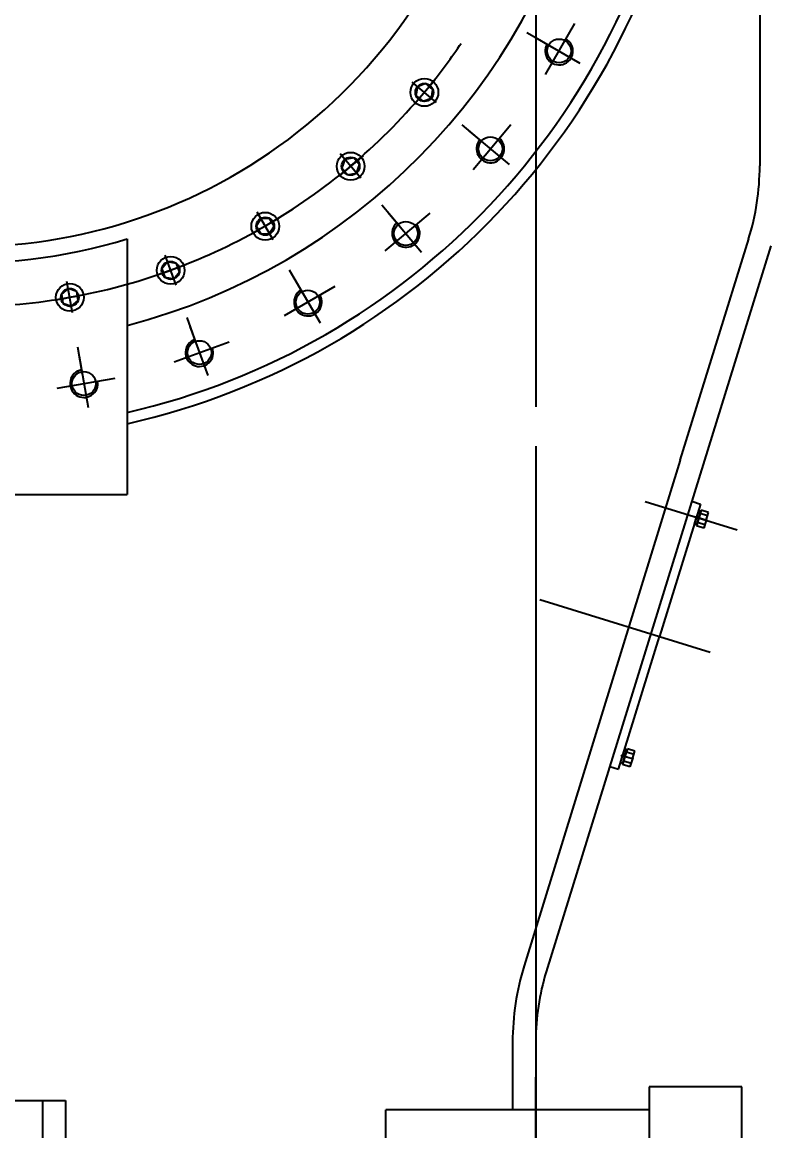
# Model space of a CAD drawing. Header units: millimetres. Extents: x 0 to 29400, y 0 to 20790.
# Drawn here: x 18423 to 19232, y 10644 to 11842 of the extents above; entities that cross this region are included whole.
import ezdxf

# ---------------------------------------------------------------- set-up
doc = ezdxf.new("R2010")
doc.units = ezdxf.units.MM
doc.header["$LTSCALE"] = 700
doc.linetypes.add('G', pattern=[2, 1.25, -0.25, 0.25, -0.25])
for name, color, linetype in [('01', 7, 'Continuous'), ('02', 1, 'Continuous'), ('05', 142, 'G'), ('08', 1, 'Continuous')]:
    doc.layers.add(name, color=color, linetype=linetype)
doc.styles.get("Standard").update_dxf_attribs({"font": 'FZYTK.TTF', "width": 0.707})
doc.dimstyles.new('INTE', dxfattribs={"dimscale": 70, "dimtxt": 3.5, "dimasz": 3, "dimexe": 3, "dimexo": 0, "dimgap": 1, "dimtad": 1, "dimdec": 0, "dimdsep": 46, "dimtxsty": 'Standard', "dimcen": 0, "dimclrd": 1, "dimclre": 1, "dimclrt": 3, "dimaunit": 1, "dimadec": 0, "dimazin": 0, "dimtfac": 1, "dimtdec": 0, "dimtmove": 0, "dimatfit": 0, "dimfxl": 1, "dimarcsym": 0})

# ---------------------------------------------------------------- blocks, each defined once
blk = doc.blocks.new('*D845')
at = {"layer": '08', "color": 1, "lineweight": -2}
for p, q in [((19736.4, 14137.2), (20936.2, 14137.2)), ((20726.2, 13927.2), (20726.2, 10436.7)), ((18825.2, 10226.7), (20936.2, 10226.7))]:
    blk.add_line(p, q, dxfattribs=at)
at = {"layer": '08', "color": 1}
for points in [[(20691.2, 13927.2), (20761.2, 13927.2), (20726.2, 14137.2)], [(20691.2, 10436.7), (20761.2, 10436.7), (20726.2, 10226.7)]]:
    blk.add_solid(points, dxfattribs=at)
at = {"layer": 'DEFPOINTS', "color": 0}
for p in [(19736.4, 14137.2), (18825.2, 10226.7), (20726.2, 10226.7)]:
    blk.add_point(p, dxfattribs=at)
at = {"layer": '08', "color": 3, "insert": (20533.7, 12513.1), "char_height": 245, "attachment_point": 5, "rotation": 90}
blk.add_mtext('3910', dxfattribs=at)
blk = doc.blocks.new('*D847')
at = {"layer": '08', "color": 1, "lineweight": -2}
for p, q in [((19345.3, 16881), (25222.2, 16881)), ((25012.2, 7693), (25012.2, 16671)), ((14962.6, 7483), (25222.2, 7483))]:
    blk.add_line(p, q, dxfattribs=at)
at = {"layer": '08', "color": 1}
for points in [[(24977.2, 16671), (25047.2, 16671), (25012.2, 16881)], [(24977.2, 7693), (25047.2, 7693), (25012.2, 7483)]]:
    blk.add_solid(points, dxfattribs=at)
at = {"layer": 'DEFPOINTS', "color": 0}
for p in [(19345.3, 16881), (25012.2, 16881), (14962.6, 7483)]:
    blk.add_point(p, dxfattribs=at)
at = {"layer": '08', "color": 3, "insert": (24783.7, 12182), "char_height": 245, "attachment_point": 5, "rotation": 90}
blk.add_mtext('{\\fArial|b0|i0|c204|p34;Внешняя сторона кузова\\Fisocp,intecad|c134;9398}', dxfattribs=at)
blk = doc.blocks.new('*D852')
at = {"layer": '08', "color": 1, "lineweight": -2}
for p, q in [((18977.6, 11384.1), (18977.6, 9992.7)), ((15472.6, 10365.4), (15472.6, 9992.7)), ((18767.6, 10202.7), (15682.6, 10202.7))]:
    blk.add_line(p, q, dxfattribs=at)
at = {"layer": '08', "color": 1}
for points in [[(15682.6, 10237.7), (15682.6, 10167.7), (15472.6, 10202.7)], [(18767.6, 10237.7), (18767.6, 10167.7), (18977.6, 10202.7)]]:
    blk.add_solid(points, dxfattribs=at)
at = {"layer": 'DEFPOINTS', "color": 0}
for p in [(18977.6, 11384.1), (15472.6, 10365.4), (15472.6, 10202.7)]:
    blk.add_point(p, dxfattribs=at)
at = {"layer": '08', "color": 3, "insert": (17225.1, 10395.2), "char_height": 245, "attachment_point": 5}
blk.add_mtext('3505', dxfattribs=at)
blk = doc.blocks.new('*D854')
at = {"layer": '08', "color": 1, "lineweight": -2}
for p, q in [((19030.9, 18159.3), (25718.1, 18159.3)), ((25508.1, 17949.3), (25508.1, 5239.7)), ((15649.9, 5029.7), (25718.1, 5029.7))]:
    blk.add_line(p, q, dxfattribs=at)
at = {"layer": '08', "color": 1}
for points in [[(25473.1, 17949.3), (25543.1, 17949.3), (25508.1, 18159.3)], [(25473.1, 5239.7), (25543.1, 5239.7), (25508.1, 5029.7)]]:
    blk.add_solid(points, dxfattribs=at)
at = {"layer": 'DEFPOINTS', "color": 0}
for p in [(19030.9, 18159.3), (15649.9, 5029.7), (25508.1, 5029.7)]:
    blk.add_point(p, dxfattribs=at)
at = {"layer": '08', "color": 3, "insert": (25315.6, 11594.5), "char_height": 245, "attachment_point": 5, "rotation": 90}
blk.add_mtext('13130', dxfattribs=at)

msp = doc.modelspace()

# ---------------------------------------------------------------- linework, layer by layer
for p in [(19100.2, 10666.7), (18815.6, 10563)]:
    msp.add_line(p, (18815.6, 10666.7))
for centre in [(18857.3, 11766.4), (18777.6, 11686.6), (18685.3, 11621.8), (18583.1, 11574.1), (18474.2, 11544.9)]:
    msp.add_circle(centre, 9.72)
at = {"layer": '01'}
for p, q in [((19219.6, 12677), (19219.6, 11687)), ((18849.9, 11772.6), (18848.2, 11763)), ((18859, 11775.9), (18849.9, 11772.6)), ((18866.5, 11769.7), (18859, 11775.9)), ((18864.8, 11760.1), (18866.5, 11769.7)), ((18848.2, 11763), (18855.6, 11756.8)), ((18855.6, 11756.8), (18864.8, 11760.1)), ((18780.9, 11695.7), (18771.4, 11694)), ((18787.2, 11688.3), (18780.9, 11695.7)), ((18771.4, 11694), (18768.1, 11684.9)), ((18768.1, 11684.9), (18774.3, 11677.4)), ((18783.9, 11679.1), (18787.2, 11688.3)), ((18774.3, 11677.4), (18783.9, 11679.1)), ((18680.4, 11630.3), (18675.6, 11621.8)), ((18690.1, 11630.3), (18680.4, 11630.3)), ((18695, 11621.8), (18690.1, 11630.3)), ((18675.6, 11621.8), (18680.4, 11613.4)), ((18680.4, 11613.4), (18690.1, 11613.4)), ((18690.1, 11613.4), (18695, 11621.8)), ((19231.6, 11600.7), (18989, 10816)), ((19133.6, 11369), (19207.7, 11608)), ((18579.8, 11583.3), (18573.5, 11575.8)), ((18573.5, 11575.8), (18576.8, 11566.7)), ((18589.3, 11581.6), (18579.8, 11583.3)), ((18592.7, 11572.4), (18589.3, 11581.6)), ((18576.8, 11566.7), (18586.4, 11565)), ((18586.4, 11565), (18592.7, 11572.4)), ((18472.5, 11554.4), (18465, 11548.2)), ((18481.6, 11551.1), (18472.5, 11554.4)), ((18483.3, 11541.5), (18481.6, 11551.1)), ((18465, 11548.2), (18466.7, 11538.6)), ((18475.9, 11535.3), (18483.3, 11541.5)), ((18466.7, 11538.6), (18475.9, 11535.3)), ((19153.6, 11314.6), (19151.3, 11307.2)), ((19156.1, 11313.8), (19153.6, 11314.6)), ((19156.4, 11314.9), (19153.8, 11306.4)), ((19153.8, 11306.4), (19156.1, 11313.8)), ((19163.3, 11308.7), (19155.3, 11311.2)), ((19164.4, 11312.4), (19156.4, 11314.9)), ((19161.8, 11304), (19164.4, 11312.4)), ((19149, 11299.8), (19151.3, 11307.2)), ((19151.5, 11299.1), (19149, 11299.8)), ((19153.8, 11306.4), (19150.9, 11305.8)), ((19151.2, 11297.9), (19153.8, 11306.4)), ((19151.3, 11307.2), (19154.2, 11307.9)), ((19153.8, 11306.4), (19151.5, 11299.1)), ((19160.3, 11299.2), (19152.3, 11301.7)), ((19161.8, 11304), (19159.2, 11295.5)), ((19159.2, 11295.5), (19151.2, 11297.9)), ((19069.3, 11041.9), (19071.5, 11049.3)), ((19071.4, 11040), (19074, 11048.5)), ((19073.8, 11056.6), (19071.5, 11049.3)), ((19071.5, 11049.3), (19073.6, 11047.1)), ((19074, 11048.5), (19071.8, 11041.1)), ((19074, 11048.5), (19072, 11050.7)), ((19076.3, 11055.8), (19073.8, 11056.6)), ((19076.7, 11057), (19074, 11048.5)), ((19074, 11048.5), (19076.3, 11055.8)), ((19083.5, 11050.8), (19075.5, 11053.3)), ((19084.7, 11054.5), (19076.7, 11057)), ((19082.1, 11046), (19084.7, 11054.5)), ((19071.8, 11041.1), (19069.3, 11041.9)), ((19079.4, 11037.5), (19071.4, 11040)), ((19080.6, 11041.2), (19072.6, 11043.7)), ((19082.1, 11046), (19079.4, 11037.5)), ((18977.6, 10741), (18977.6, 10563)), ((19200.2, 10691.7), (19100.2, 10691.7)), ((19100.2, 10691.7), (19100.2, 10563)), ((19200.2, 10563), (19200.2, 10691.7)), ((18342.6, 10677), (18444.6, 10677)), ((18444.6, 10677), (18444.6, 9896)), ((18444.6, 10677), (18469.6, 10677)), ((18469.6, 10677), (18469.6, 10563))]:
    msp.add_line(p, q, dxfattribs=at)
at = {"layer": '01', "color": 7, "linetype": 'Continuous'}
for p, q in [((18536.1, 11608.1), (18536.1, 11332)), ((19133.6, 11369), (18965.1, 10822.5)), ((18326.1, 11332), (18536.1, 11332)), ((19146.2, 11324.5), (19155.7, 11321.5)), ((19155.7, 11321.5), (19111.4, 11178.2)), ((19067.1, 11034.9), (19111.4, 11178.2)), ((19057.6, 11037.9), (19067.1, 11034.9)), ((18952.6, 10740), (18952.6, 10666.7))]:
    msp.add_line(p, q, dxfattribs=at)
for centre in [(19002.8, 11811.2), (18928.6, 11705.4), (18837.3, 11614), (18731.4, 11539.8), (18614.2, 11485.2), (18489.4, 11451.7)]:
    msp.add_circle(centre, 12.9, dxfattribs=at)
at = {"layer": '01'}
for centre in [(18857.3, 11766.4), (18777.6, 11686.6), (18685.3, 11621.8), (18583.1, 11574.1), (18474.2, 11544.9)]:
    msp.add_circle(centre, 15, dxfattribs=at)
for centre, radius, start, end in [((18360.6, 12182.4), 793.8, 282.772, 124.5981), ((18361.1, 12182), 582.5, 241.9102, 118.0898), ((18361.1, 12182), 690, 284.692, 346.1648), ((18952.6, 11687), 267, 342.7864, 0)]:
    msp.add_arc(centre, radius, start, end, dxfattribs=at)
at = {"layer": '01', "color": 7, "linetype": 'Continuous'}
for centre, radius, start, end in [((18360.6, 12182), 781.5, 282.9757, 124.4929), ((18361.1, 12182), 600, 266.6558, 286.9578), ((19232.6, 10740), 280, 162.8574, 180), ((19231.6, 10741), 254, 162.8183, 180)]:
    msp.add_arc(centre, radius, start, end, dxfattribs=at)
at = {"layer": '02', "color": 1, "linetype": 'Continuous'}
for centre, start, end in [((19002.8, 11811.2), 150, 60.6603), ((18928.6, 11705.4), 140, 50.6603), ((18837.3, 11614), 130, 40.6603), ((18731.4, 11539.8), 120, 30.6603), ((18614.2, 11485.2), 110, 20.6603), ((18489.4, 11451.7), 100, 10.6603)]:
    msp.add_arc(centre, 15, start, end, dxfattribs=at)
at = {"layer": '05'}
for p, q in [((18977.6, 13701.7), (18977.6, 9576)), ((18988.2, 11785.9), (19019.9, 11840.9)), ((18968, 11831.3), (18993.9, 11816.3)), ((18976.7, 11826.3), (19025.4, 11798.1)), ((18868.5, 11779.7), (18846.6, 11753.6)), ((18870.4, 11755.4), (18844, 11777.6)), ((18897.8, 11731.2), (18920.8, 11711.9)), ((18909.9, 11683), (18950.6, 11731.6)), ((18905.6, 11724.7), (18948.7, 11688.5)), ((18791, 11697.8), (18764.9, 11675.9)), ((18788.6, 11673.6), (18766.4, 11699.9)), ((18693.8, 11607.1), (18676.6, 11636.9)), ((18811.4, 11644.8), (18830.7, 11621.8)), ((18814.9, 11595.2), (18863.5, 11635.9)), ((18817.9, 11637), (18854.1, 11593.9)), ((18700.4, 11630.6), (18670.9, 11613.5)), ((18588.9, 11558.1), (18577.1, 11590.5)), ((18599.5, 11580.1), (18567.5, 11568.4)), ((18711.3, 11574.7), (18726.3, 11548.7)), ((18716.3, 11565.9), (18744.5, 11517.2)), ((18477.1, 11528.1), (18471.1, 11562)), ((18706.1, 11525.2), (18761, 11556.9)), ((18491.4, 11547.9), (18457.8, 11542)), ((18600.5, 11523), (18610.7, 11494.8)), ((18603.9, 11513.5), (18623.2, 11460.6)), ((18482.4, 11491.4), (18487.6, 11461.8)), ((18586.8, 11475.2), (18646.4, 11496.9)), ((18484.2, 11481.4), (18493.9, 11426)), ((18460.6, 11446.7), (18523.1, 11457.7)), ((19155.8, 11305.8), (19149.3, 11307.8)), ((19162.8, 11303.6), (19152.8, 11306.7)), ((19076, 11047.9), (19069.5, 11049.9)), ((19083.1, 11045.7), (19073, 11048.8)), ((18977.6, 9842.5), (18977.6, 10702.1))]:
    msp.add_line(p, q, dxfattribs=at)
at = {"layer": '05', "color": 4, "linetype": 'G'}
for p, q in [((19095.7, 11324.4), (19195.4, 11293.6)), ((18982.1, 11218.2), (19166.2, 11161.3))]:
    msp.add_line(p, q, dxfattribs=at)
msp.add_arc((18361.1, 12182), 647, 248.425, 125.9146, dxfattribs=at)

# ---------------------------------------------------------------- dimensions: what is measured, and where the dimension line sits
at = {"layer": '08'}
for base, p1, p2, picture, middle in [((25508.1, 5029.7), (19030.9, 18159.3), (15649.9, 5029.7), '*D854', (25508.1, 11594.5)), ((20726.1509, 10226.7471), (19736.4121, 14137.2286), (18825.1606, 10226.7471), '*D845', (20726.1509, 12513.0842))]:
    dim = msp.add_linear_dim(base=base, p1=p1, p2=p2, angle=90, dimstyle='INTE', dxfattribs=at)
    dim.commit()
    dim.dimension.update_dxf_attribs({"geometry": picture, "text_midpoint": middle, "dimtype": 160})
dim = msp.add_linear_dim(base=(25012.2, 16881), p1=(14962.6, 7483), p2=(19345.3, 16881), angle=90, text='{\\fArial|b0|i0|c204|p34;Внешняя сторона кузова\\Fisocp,intecad|c134;<>}', dimstyle='INTE', dxfattribs=at)
dim.commit()
dim.dimension.update_dxf_attribs({"geometry": '*D847', "text_midpoint": (24783.7, 12182)})
dim = msp.add_linear_dim(base=(15472.6, 10202.7), p1=(18977.6, 11384.1), p2=(15472.6, 10365.4), dimstyle='INTE', dxfattribs=at)
dim.commit()
dim.dimension.update_dxf_attribs({"geometry": '*D852', "text_midpoint": (17225.1, 10395.2)})

doc.saveas('drawing.dxf')
